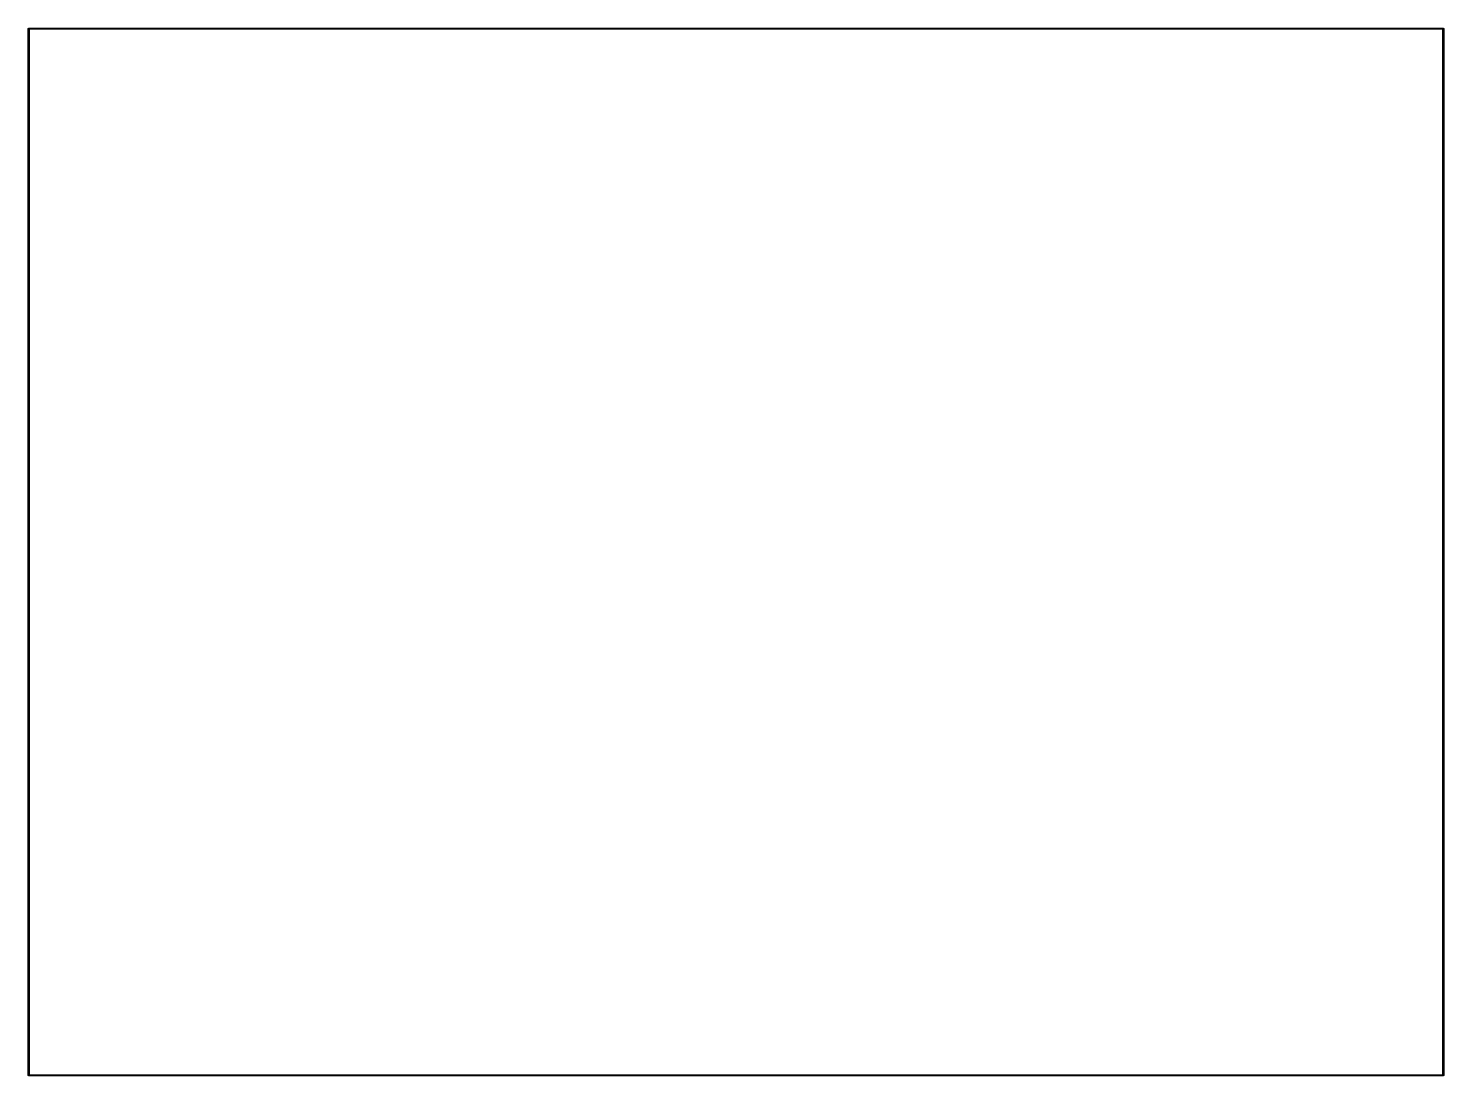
# Model space of a CAD drawing. Extents: x 50 to 150, y -124 to -50.
import ezdxf

# ---------------------------------------------------------------- set-up
doc = ezdxf.new("R2010")
doc.units = 0
doc.layers.add('BLACK', color=7, linetype='CONTINUOUS')

msp = doc.modelspace()

# ---------------------------------------------------------------- linework, layer by layer
at = {"layer": 'BLACK', "linetype": 'CONTINUOUS'}
for p, q in [((49.975, -50), (49.976903, -49.990433)), ((49.975, -124), (49.975, -50)), ((49.976903, -49.990433), (49.990433, -49.976903)), ((49.990433, -49.976903), (50, -49.975)), ((50, -49.975), (150, -49.975)), ((50.025, -50.025), (50.025, -123.975)), ((149.975, -50.025), (50.025, -50.025)), ((149.975, -123.975), (149.975, -50.025)), ((150, -49.975), (150.009567, -49.976903)), ((150.009567, -49.976903), (150.023097, -49.990433)), ((150.023097, -49.990433), (150.025, -50)), ((150.025, -50), (150.025, -124)), ((49.976903, -124.009567), (49.975, -124)), ((49.990433, -124.023097), (49.976903, -124.009567)), ((50, -124.025), (49.990433, -124.023097)), ((150, -124.025), (50, -124.025)), ((50.025, -123.975), (149.975, -123.975)), ((150.009567, -124.023097), (150, -124.025)), ((150.023097, -124.009567), (150.009567, -124.023097)), ((150.025, -124), (150.023097, -124.009567))]:
    msp.add_line(p, q, dxfattribs=at)

doc.saveas('drawing.dxf')
